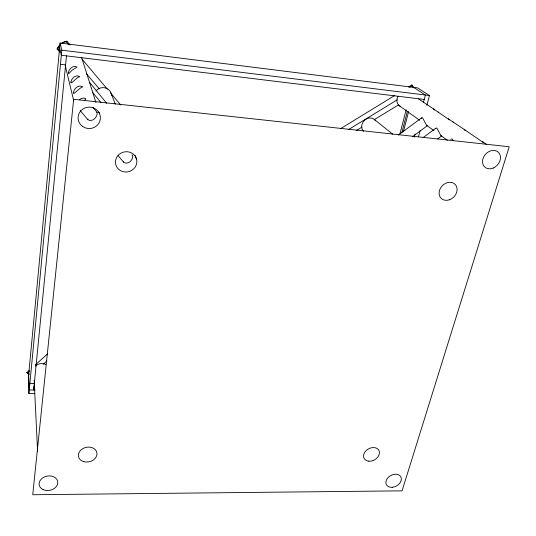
<?xml version="1.0" encoding="UTF-8"?>
<svg xmlns="http://www.w3.org/2000/svg" width="536" height="536" viewBox="0 0 536 536"><rect width="100%" height="100%" fill="white"/><g stroke="black" fill="none" stroke-linecap="round" stroke-linejoin="round"><path stroke-width="0.8" d="M426.904 105.217L429.497 95.529L417.578 87.871L60.092 43.027L28.328 378.255L28.904 393.551L34.766 393.665M28.904 393.551L61.821 50.176L60.092 43.027M66.484 55.871L33.668 390.007L33.513 386.771M131.93 155.018L132.647 155.192C133.665 159.875 127.675 165.517 123.528 162.1L123.588 161.577M399.89 134.034L406.154 109.779M401.879 132.566L407.327 111.535M403.38 131.776L408.64 111.515M414.201 137.243L415.058 134.013M423.386 102.617L425.403 95.026L413.584 87.375M418.489 136.693L420.217 130.241M92.869 107.26L97.123 112.393C97.894 117.042 92.038 122.717 87.797 119.608L87.931 119.153M421.169 118.396L422.06 117.659L422.603 117.826L426.522 125.25L433.905 130.556M435.473 128.674L436.351 127.997L436.92 128.178L440.927 135.595L447.386 140.238M450.756 139.541L451.721 138.878L452.324 139.079L453.362 140.653M96.721 112.393L97.123 112.393M29.299 374.336A4.904 0.77 47.1 0 0 27.477 373.237L26.8 372.607L29.232 370.41M35.356 364.882L47.731 353.693M27.477 373.237L29.306 371.589M43.222 364.286L46.934 360.929M59.798 52.106L57.118 48.99L57.841 48.421A6.097 2.546 -40.7 0 1 59.824 45.372M62.283 43.282A6.097 2.546 -40.7 0 1 66.216 41.835L66.94 41.265L70.122 45.037M398.409 135.039L421.51 117.907M412.82 136.459L427.346 125.705M423.212 137.518L435.815 128.204M437.678 138.931L441.624 135.95M84.299 100.44L85.948 98.926C84.246 97.244 81.325 98.349 79.603 99.488M340.414 128.767L394.617 95.549M408.553 87.006L411.889 84.963L413.618 87.79M409.638 87.294L412.305 85.666M348.661 129.498L397.21 99.843M356.252 130.61L361.968 127.139M374.101 119.749L398.369 104.976M35.249 390.041L29.252 389.913L28.663 374.691M29.882 383.341L34.311 383.441M60.468 64.307L65.593 64.916M424.231 99.448L61.332 55.242L59.63 47.952M61.821 50.176L429.497 95.529M441.664 135.99L440.927 135.595M427.152 125.618L426.522 125.25M465.261 130.442L464.196 129.451L483.753 142.804M483.392 142.228L482.722 141.826L486.373 144.244M434.703 109.994L433.544 108.976L449.483 119.89M449.114 119.334L448.398 118.898L464.893 129.873M418.616 98.966L434.348 109.471M399.072 105.545L419.634 120.305M374.872 119.863L392.674 134.174M438.026 111.93L438.716 112.674M452.893 121.86L453.63 122.664M57.841 48.421L59.985 50.913M86.309 73.626L99.321 88.889M81.934 59.027L107.274 89.05M110.51 92.882L120.754 105.023M66.216 41.835L68.34 44.347M80.299 110.684L87.797 119.608M118.228 155.802L123.528 162.1M92.494 92.306L100.915 102.557M89.472 82.236L106.758 103.374M411.896 84.956L413.323 87.314M111.408 94.008L115.307 104.111M135.092 155.386L136.586 159.272A10.74 10.117 -14.3 0 1 123.072 171.674A10.74 10.117 -14.3 0 1 118.838 154.669A10.74 10.117 -14.3 0 1 136.586 159.272M81.546 57.312L95.931 102.477M98.959 111.984L99.462 113.572M65.191 65.251L73.754 100.909M34.157 380.232L37.607 451.687M400.62 106.523A8.221 7.002 -52.1 0 1 397.913 96.44M363.415 131.3A8.1 7.008 -48.9 0 1 364.802 120.004A8.1 7.008 -48.9 0 1 375.629 120.835M35.423 366.122A7.785 6.439 -8 0 1 45.841 364.513M95.957 91.107A8.67 8.449 -0.1 0 1 111.642 95.462M57.118 48.99A6.981 2.921 -40.7 0 1 60.287 44.468M61.278 43.63A6.981 2.921 -40.7 0 1 66.94 41.265M26.8 372.607A5.95 0.931 47.1 0 1 29.018 373.907M73.499 92.453C72.306 96.641 80.226 86.886 82.336 87.174L82.47 86.785C78.758 84.299 73.961 88.541 73.499 92.453M70.926 82.015C70.082 85.76 77.157 76.621 79.402 76.896L79.536 76.534C75.951 74.229 71.402 78.269 70.926 82.015M68.521 72.26L68.615 73.914L71.945 70.35L77.07 67.074C73.546 64.843 69.137 68.561 68.528 72.233M73.673 99.301L32.743 494.741L402.06 490.842L509.2 146.75L73.673 99.301M82.624 126.456A11.149 10.713 0.6 0 0 100.319 119.046A11.149 10.713 0.6 0 0 84.775 108.017A11.149 10.713 0.6 0 0 82.624 126.456M493.321 168.016A10.05 8.04 -48.2 0 0 498.232 152.144A10.05 8.04 -48.2 0 0 482.983 158.683A10.05 8.04 -48.2 0 0 493.321 168.016M392.245 487.311A8.228 5.976 -29.2 0 0 400.901 476.946A8.228 5.976 -29.2 0 0 387.689 478.005A8.228 5.976 -29.2 0 0 392.245 487.311M43.054 489.589A9.42 7.249 -10.8 0 0 57.767 483.184A9.42 7.249 -10.8 0 0 44.542 476.886A9.42 7.249 -10.8 0 0 43.054 489.589M449.269 199.834A9.883 8.047 -45.2 0 0 455.252 184.505A9.883 8.047 -45.2 0 0 439.781 189.623A9.883 8.047 -45.2 0 0 449.269 199.834M368.788 461.201A8.429 6.285 -29 0 0 379.341 451.547A8.429 6.285 -29 0 0 366.343 450.401A8.429 6.285 -29 0 0 368.788 461.201M83.817 461.684A9.393 7.383 -12.7 0 0 96.936 453.081A9.393 7.383 -12.7 0 0 82.263 448.967A9.393 7.383 -12.7 0 0 83.817 461.684"/></g></svg>
